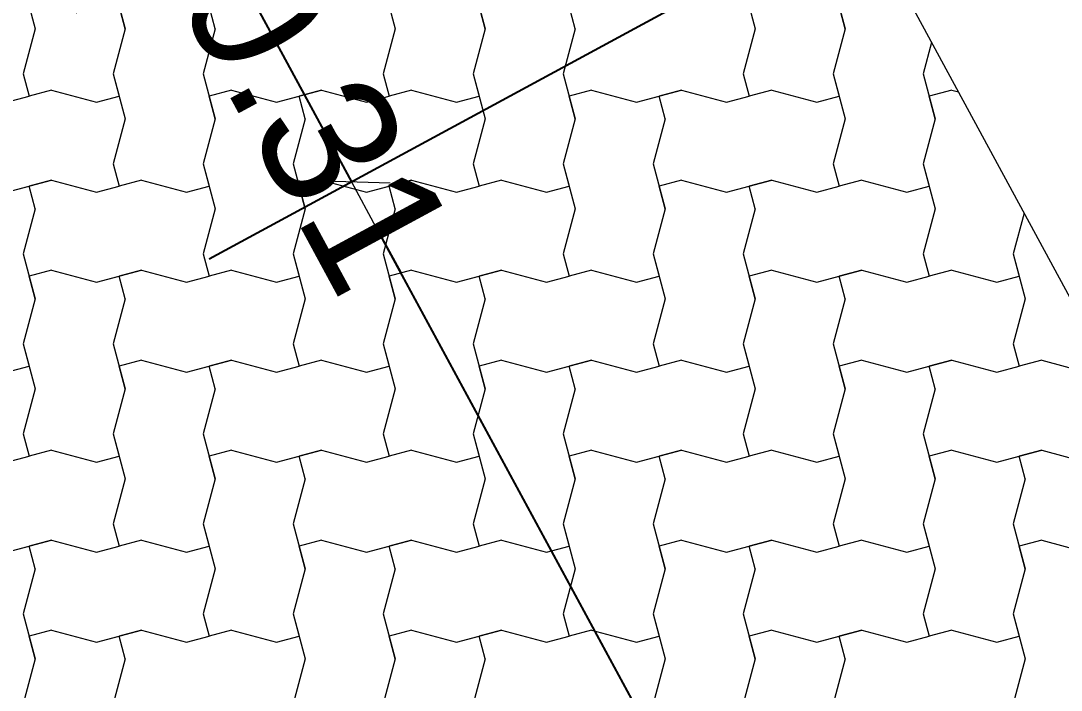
# Model space of a CAD drawing. Header units: metres. Extents: x -111189 to -108577, y -72951 to -72647.
# Drawn here: x -110202.769 to -110201.613, y -72659.127 to -72658.383 of the extents above; entities that cross this region are included whole.
import ezdxf

# ---------------------------------------------------------------- set-up
doc = ezdxf.new("R2010")
doc.units = ezdxf.units.M
doc.header["$MEASUREMENT"] = 0
doc.set_wipeout_variables(frame=1)
doc.linetypes.add('Wipeout_Contour', pattern=[1, 0, -1])
for name, color, linetype in [('00 - Muros - Pormenores', 7, 'Continuous'), ('02 - PASSEIOS', 7, 'Continuous'), ('07 - MUROS', 7, 'Continuous')]:
    doc.layers.add(name, color=color, linetype=linetype)
doc.styles.add('ESTILO_GERADO_3', font='AGENCYR.TTF')
doc.dimstyles.new('ESTILO_GERADO__2', dxfattribs={"dimtxt": 0.15, "dimasz": 0.057, "dimexe": 0.18, "dimexo": 0.05, "dimgap": 0, "dimtad": 1, "dimzin": 0, "dimdsep": 46, "dimtxsty": 'ESTILO_GERADO_3', "dimblk": 'ARROWHEAD_2', "dimblk1": 'ARROWHEAD_2', "dimblk2": 'ARROWHEAD_2', "dimcen": 0.09, "dimclrd": 7, "dimclre": 7, "dimclrt": 7, "dimadec": 0, "dimazin": 0, "dimtfac": 1, "dimtdec": 4, "dimtmove": 0, "dimatfit": 3, "dimfxl": 1, "dimtolj": 1, "dimtzin": 0, "dimarcsym": 0})

# ---------------------------------------------------------------- blocks, each defined once
blk = doc.blocks.new('*X25', base_point=(-110957.0649, -73026.2797))
at = {"layer": '02 - PASSEIOS', "color": 253, "linetype": 'Continuous', "lineweight": 9}
for p, q in [((-111178.3649, -72920.848), (-111178.3515, -72920.898)), ((-111178.2649, -72920.848), (-111178.2515, -72920.898)), ((-111177.9649, -72920.848), (-111177.9515, -72920.898)), ((-111177.8649, -72920.848), (-111177.8515, -72920.898)), ((-111177.5649, -72920.848), (-111177.5515, -72920.898)), ((-111177.4649, -72920.848), (-111177.4515, -72920.898)), ((-111178.2515, -72920.898), (-111178.2582, -72920.873)), ((-111178.1515, -72920.898), (-111178.1582, -72920.873)), ((-111177.8515, -72920.898), (-111177.8582, -72920.873)), ((-111177.7515, -72920.898), (-111177.7582, -72920.873)), ((-111177.4515, -72920.898), (-111177.4582, -72920.873)), ((-111178.3515, -72920.898), (-111178.3649, -72920.948)), ((-111178.2515, -72920.898), (-111178.2649, -72920.948)), ((-111178.2515, -72920.898), (-111178.2649, -72920.948)), ((-111178.1515, -72920.898), (-111178.1649, -72920.948)), ((-111177.9515, -72920.898), (-111177.9649, -72920.948)), ((-111177.8515, -72920.898), (-111177.8649, -72920.948)), ((-111177.8515, -72920.898), (-111177.8649, -72920.948)), ((-111177.7515, -72920.898), (-111177.7649, -72920.948)), ((-111177.5515, -72920.898), (-111177.5649, -72920.948)), ((-111177.4515, -72920.898), (-111177.4649, -72920.948)), ((-111177.4515, -72920.898), (-111177.4649, -72920.948)), ((-111177.3556, -72920.9133), (-111177.3649, -72920.948)), ((-111178.3649, -72920.948), (-111178.3582, -72920.973)), ((-111178.2649, -72920.948), (-111178.2582, -72920.973)), ((-111178.2649, -72920.948), (-111178.2515, -72920.998)), ((-111178.1649, -72920.948), (-111178.1515, -72920.998)), ((-111177.9649, -72920.948), (-111177.9582, -72920.973)), ((-111177.8649, -72920.948), (-111177.8582, -72920.973)), ((-111177.8649, -72920.948), (-111177.8515, -72920.998)), ((-111177.7649, -72920.948), (-111177.7515, -72920.998)), ((-111177.5649, -72920.948), (-111177.5582, -72920.973)), ((-111177.4649, -72920.948), (-111177.4582, -72920.973)), ((-111177.4649, -72920.948), (-111177.4515, -72920.998)), ((-111177.3649, -72920.948), (-111177.3515, -72920.998)), ((-111178.3332, -72920.9663), (-111178.3582, -72920.973)), ((-111178.3332, -72920.9663), (-111178.2832, -72920.9797)), ((-111178.1332, -72920.9663), (-111178.1582, -72920.973)), ((-111178.1332, -72920.9663), (-111178.1582, -72920.973)), ((-111178.1332, -72920.9663), (-111178.0832, -72920.9797)), ((-111178.1332, -72920.9663), (-111178.0832, -72920.9797)), ((-111178.0832, -72920.9797), (-111178.0332, -72920.9663)), ((-111178.0332, -72920.9663), (-111178.0582, -72920.973)), ((-111178.0332, -72920.9663), (-111177.9832, -72920.9797)), ((-111178.0332, -72920.9663), (-111177.9832, -72920.9797)), ((-111177.9332, -72920.9663), (-111177.9582, -72920.973)), ((-111177.9332, -72920.9663), (-111177.8832, -72920.9797)), ((-111177.7332, -72920.9663), (-111177.7582, -72920.973)), ((-111177.7332, -72920.9663), (-111177.7582, -72920.973)), ((-111177.7332, -72920.9663), (-111177.6832, -72920.9797)), ((-111177.7332, -72920.9663), (-111177.6832, -72920.9797)), ((-111177.6832, -72920.9797), (-111177.6332, -72920.9663)), ((-111177.6332, -72920.9663), (-111177.6582, -72920.973)), ((-111177.6332, -72920.9663), (-111177.5832, -72920.9797)), ((-111177.6332, -72920.9663), (-111177.5832, -72920.9797)), ((-111177.5332, -72920.9663), (-111177.5582, -72920.973)), ((-111177.5332, -72920.9663), (-111177.4832, -72920.9797)), ((-111177.3332, -72920.9663), (-111177.3582, -72920.973)), ((-111177.3332, -72920.9663), (-111177.3582, -72920.973)), ((-111177.3332, -72920.9663), (-111177.3258, -72920.9683)), ((-111177.3332, -72920.9663), (-111177.3258, -72920.9683)), ((-111178.3832, -72920.9797), (-111178.3582, -72920.973)), ((-111178.3832, -72920.9797), (-111178.3582, -72920.973)), ((-111178.2832, -72920.9797), (-111178.2582, -72920.973)), ((-111178.1515, -72920.998), (-111178.1582, -72920.973)), ((-111178.0832, -72920.9797), (-111178.0582, -72920.973)), ((-111178.0515, -72920.998), (-111178.0582, -72920.973)), ((-111177.9832, -72920.9797), (-111177.9582, -72920.973)), ((-111177.9832, -72920.9797), (-111177.9582, -72920.973)), ((-111177.8832, -72920.9797), (-111177.8582, -72920.973)), ((-111177.7515, -72920.998), (-111177.7582, -72920.973)), ((-111177.6832, -72920.9797), (-111177.6582, -72920.973)), ((-111177.6515, -72920.998), (-111177.6582, -72920.973)), ((-111177.5832, -72920.9797), (-111177.5582, -72920.973)), ((-111177.5832, -72920.9797), (-111177.5582, -72920.973)), ((-111177.4832, -72920.9797), (-111177.4582, -72920.973)), ((-111177.3515, -72920.998), (-111177.3582, -72920.973)), ((-111178.2515, -72920.998), (-111178.2649, -72921.048)), ((-111178.1515, -72920.998), (-111178.1649, -72921.048)), ((-111178.1515, -72920.998), (-111178.1649, -72921.048)), ((-111178.0515, -72920.998), (-111178.0649, -72921.048)), ((-111177.8515, -72920.998), (-111177.8649, -72921.048)), ((-111177.7515, -72920.998), (-111177.7649, -72921.048)), ((-111177.7515, -72920.998), (-111177.7649, -72921.048)), ((-111177.6515, -72920.998), (-111177.6649, -72921.048)), ((-111177.4515, -72920.998), (-111177.4649, -72921.048)), ((-111177.3515, -72920.998), (-111177.3649, -72921.048)), ((-111177.3515, -72920.998), (-111177.3649, -72921.048)), ((-111178.2649, -72921.048), (-111178.2582, -72921.073)), ((-111178.1649, -72921.048), (-111178.1582, -72921.073)), ((-111178.1649, -72921.048), (-111178.1515, -72921.098)), ((-111178.0649, -72921.048), (-111178.0515, -72921.098)), ((-111177.8649, -72921.048), (-111177.8582, -72921.073)), ((-111177.7649, -72921.048), (-111177.7582, -72921.073)), ((-111177.7649, -72921.048), (-111177.7515, -72921.098)), ((-111177.6649, -72921.048), (-111177.6515, -72921.098)), ((-111177.4649, -72921.048), (-111177.4582, -72921.073)), ((-111177.3649, -72921.048), (-111177.3582, -72921.073)), ((-111177.3649, -72921.048), (-111177.3515, -72921.098)), ((-111178.3832, -72921.0797), (-111178.3332, -72921.0663)), ((-111178.3332, -72921.0663), (-111178.3582, -72921.073)), ((-111178.3332, -72921.0663), (-111178.2832, -72921.0797)), ((-111178.3332, -72921.0663), (-111178.2832, -72921.0797)), ((-111178.2332, -72921.0663), (-111178.2582, -72921.073)), ((-111178.2332, -72921.0663), (-111178.1832, -72921.0797)), ((-111178.0332, -72921.0663), (-111178.0582, -72921.073)), ((-111178.0332, -72921.0663), (-111178.0582, -72921.073)), ((-111178.0332, -72921.0663), (-111177.9832, -72921.0797)), ((-111178.0332, -72921.0663), (-111177.9832, -72921.0797)), ((-111177.9832, -72921.0797), (-111177.9332, -72921.0663)), ((-111177.9332, -72921.0663), (-111177.9582, -72921.073)), ((-111177.9332, -72921.0663), (-111177.8832, -72921.0797)), ((-111177.9332, -72921.0663), (-111177.8832, -72921.0797)), ((-111177.8332, -72921.0663), (-111177.8582, -72921.073)), ((-111177.8332, -72921.0663), (-111177.7832, -72921.0797)), ((-111177.6332, -72921.0663), (-111177.6582, -72921.073)), ((-111177.6332, -72921.0663), (-111177.6582, -72921.073)), ((-111177.6332, -72921.0663), (-111177.5832, -72921.0797)), ((-111177.6332, -72921.0663), (-111177.5832, -72921.0797)), ((-111177.5832, -72921.0797), (-111177.5332, -72921.0663)), ((-111177.5332, -72921.0663), (-111177.5582, -72921.073)), ((-111177.5332, -72921.0663), (-111177.4832, -72921.0797)), ((-111177.5332, -72921.0663), (-111177.4832, -72921.0797)), ((-111177.4332, -72921.0663), (-111177.4582, -72921.073)), ((-111177.4332, -72921.0663), (-111177.3832, -72921.0797)), ((-111178.3832, -72921.0797), (-111178.3582, -72921.073)), ((-111178.3515, -72921.098), (-111178.3582, -72921.073)), ((-111178.2832, -72921.0797), (-111178.2582, -72921.073)), ((-111178.2832, -72921.0797), (-111178.2582, -72921.073)), ((-111178.1832, -72921.0797), (-111178.1582, -72921.073)), ((-111178.0515, -72921.098), (-111178.0582, -72921.073)), ((-111177.9832, -72921.0797), (-111177.9582, -72921.073)), ((-111177.9515, -72921.098), (-111177.9582, -72921.073)), ((-111177.8832, -72921.0797), (-111177.8582, -72921.073)), ((-111177.8832, -72921.0797), (-111177.8582, -72921.073)), ((-111177.7832, -72921.0797), (-111177.7582, -72921.073)), ((-111177.6515, -72921.098), (-111177.6582, -72921.073)), ((-111177.5832, -72921.0797), (-111177.5582, -72921.073)), ((-111177.5515, -72921.098), (-111177.5582, -72921.073)), ((-111177.4832, -72921.0797), (-111177.4582, -72921.073)), ((-111177.4832, -72921.0797), (-111177.4582, -72921.073)), ((-111177.3832, -72921.0797), (-111177.3582, -72921.073)), ((-111178.3515, -72921.098), (-111178.3649, -72921.148)), ((-111178.1515, -72921.098), (-111178.1649, -72921.148)), ((-111178.0515, -72921.098), (-111178.0649, -72921.148)), ((-111178.0515, -72921.098), (-111178.0649, -72921.148)), ((-111177.9515, -72921.098), (-111177.9649, -72921.148)), ((-111177.7515, -72921.098), (-111177.7649, -72921.148)), ((-111177.6515, -72921.098), (-111177.6649, -72921.148)), ((-111177.6515, -72921.098), (-111177.6649, -72921.148)), ((-111177.5515, -72921.098), (-111177.5649, -72921.148)), ((-111177.3515, -72921.098), (-111177.3649, -72921.148)), ((-111177.2528, -72921.103), (-111177.2649, -72921.148)), ((-111177.2528, -72921.103), (-111177.2649, -72921.148)), ((-111178.3649, -72921.148), (-111178.3515, -72921.198)), ((-111178.1649, -72921.148), (-111178.1582, -72921.173)), ((-111178.0649, -72921.148), (-111178.0582, -72921.173)), ((-111178.0649, -72921.148), (-111178.0515, -72921.198)), ((-111177.9649, -72921.148), (-111177.9515, -72921.198)), ((-111177.7649, -72921.148), (-111177.7582, -72921.173)), ((-111177.6649, -72921.148), (-111177.6582, -72921.173)), ((-111177.6649, -72921.148), (-111177.6515, -72921.198)), ((-111177.5649, -72921.148), (-111177.5515, -72921.198)), ((-111177.3649, -72921.148), (-111177.3582, -72921.173)), ((-111177.2649, -72921.148), (-111177.2582, -72921.173)), ((-111177.2649, -72921.148), (-111177.2515, -72921.198)), ((-111178.3332, -72921.1663), (-111178.3582, -72921.173)), ((-111178.3332, -72921.1663), (-111178.3582, -72921.173)), ((-111178.3515, -72921.198), (-111178.3582, -72921.173)), ((-111178.3332, -72921.1663), (-111178.2832, -72921.1797)), ((-111178.3332, -72921.1663), (-111178.2832, -72921.1797)), ((-111178.2832, -72921.1797), (-111178.2332, -72921.1663)), ((-111178.2832, -72921.1797), (-111178.2582, -72921.173)), ((-111178.2332, -72921.1663), (-111178.2582, -72921.173)), ((-111178.2515, -72921.198), (-111178.2582, -72921.173)), ((-111178.2332, -72921.1663), (-111178.1832, -72921.1797)), ((-111178.2332, -72921.1663), (-111178.1832, -72921.1797)), ((-111178.1832, -72921.1797), (-111178.1582, -72921.173)), ((-111178.1832, -72921.1797), (-111178.1582, -72921.173)), ((-111178.1332, -72921.1663), (-111178.1582, -72921.173)), ((-111178.1332, -72921.1663), (-111178.0832, -72921.1797)), ((-111178.0832, -72921.1797), (-111178.0582, -72921.173)), ((-111177.9332, -72921.1663), (-111177.9582, -72921.173)), ((-111177.9332, -72921.1663), (-111177.9582, -72921.173)), ((-111177.9515, -72921.198), (-111177.9582, -72921.173)), ((-111177.9332, -72921.1663), (-111177.8832, -72921.1797)), ((-111177.9332, -72921.1663), (-111177.8832, -72921.1797)), ((-111177.8832, -72921.1797), (-111177.8332, -72921.1663)), ((-111177.8832, -72921.1797), (-111177.8582, -72921.173)), ((-111177.8332, -72921.1663), (-111177.8582, -72921.173)), ((-111177.8515, -72921.198), (-111177.8582, -72921.173)), ((-111177.8332, -72921.1663), (-111177.7832, -72921.1797)), ((-111177.8332, -72921.1663), (-111177.7832, -72921.1797)), ((-111177.7832, -72921.1797), (-111177.7582, -72921.173)), ((-111177.7832, -72921.1797), (-111177.7582, -72921.173)), ((-111177.7332, -72921.1663), (-111177.7582, -72921.173)), ((-111177.7332, -72921.1663), (-111177.6832, -72921.1797)), ((-111177.6832, -72921.1797), (-111177.6582, -72921.173)), ((-111177.5332, -72921.1663), (-111177.5582, -72921.173)), ((-111177.5332, -72921.1663), (-111177.5582, -72921.173)), ((-111177.5515, -72921.198), (-111177.5582, -72921.173)), ((-111177.5332, -72921.1663), (-111177.4832, -72921.1797)), ((-111177.5332, -72921.1663), (-111177.4832, -72921.1797)), ((-111177.4832, -72921.1797), (-111177.4332, -72921.1663)), ((-111177.4832, -72921.1797), (-111177.4582, -72921.173)), ((-111177.4332, -72921.1663), (-111177.4582, -72921.173)), ((-111177.4515, -72921.198), (-111177.4582, -72921.173)), ((-111177.4332, -72921.1663), (-111177.3832, -72921.1797)), ((-111177.4332, -72921.1663), (-111177.3832, -72921.1797)), ((-111177.3832, -72921.1797), (-111177.3582, -72921.173)), ((-111177.3832, -72921.1797), (-111177.3582, -72921.173)), ((-111177.3332, -72921.1663), (-111177.3582, -72921.173)), ((-111177.3332, -72921.1663), (-111177.2832, -72921.1797)), ((-111177.2832, -72921.1797), (-111177.2582, -72921.173)), ((-111178.3515, -72921.198), (-111178.3649, -72921.248)), ((-111178.3515, -72921.198), (-111178.3649, -72921.248)), ((-111178.2515, -72921.198), (-111178.2649, -72921.248)), ((-111178.0515, -72921.198), (-111178.0649, -72921.248)), ((-111177.9515, -72921.198), (-111177.9649, -72921.248)), ((-111177.9515, -72921.198), (-111177.9649, -72921.248)), ((-111177.8515, -72921.198), (-111177.8649, -72921.248)), ((-111177.6515, -72921.198), (-111177.6649, -72921.248)), ((-111177.5515, -72921.198), (-111177.5649, -72921.248)), ((-111177.5515, -72921.198), (-111177.5649, -72921.248)), ((-111177.4515, -72921.198), (-111177.4649, -72921.248)), ((-111177.2515, -72921.198), (-111177.2649, -72921.248)), ((-111178.3649, -72921.248), (-111178.3582, -72921.273)), ((-111178.3649, -72921.248), (-111178.3515, -72921.298)), ((-111178.2649, -72921.248), (-111178.2515, -72921.298)), ((-111178.0649, -72921.248), (-111178.0582, -72921.273)), ((-111177.9649, -72921.248), (-111177.9582, -72921.273)), ((-111177.9649, -72921.248), (-111177.9515, -72921.298)), ((-111177.8649, -72921.248), (-111177.8515, -72921.298)), ((-111177.6649, -72921.248), (-111177.6582, -72921.273)), ((-111177.5649, -72921.248), (-111177.5582, -72921.273)), ((-111177.5649, -72921.248), (-111177.5515, -72921.298)), ((-111177.4649, -72921.248), (-111177.4515, -72921.298)), ((-111177.2649, -72921.248), (-111177.2582, -72921.273)), ((-111178.2332, -72921.2663), (-111178.2582, -72921.273)), ((-111178.2332, -72921.2663), (-111178.2582, -72921.273)), ((-111178.2332, -72921.2663), (-111178.1832, -72921.2797)), ((-111178.2332, -72921.2663), (-111178.1832, -72921.2797)), ((-111178.1832, -72921.2797), (-111178.1332, -72921.2663)), ((-111178.1332, -72921.2663), (-111178.1582, -72921.273)), ((-111178.1332, -72921.2663), (-111178.0832, -72921.2797)), ((-111178.1332, -72921.2663), (-111178.0832, -72921.2797)), ((-111178.0332, -72921.2663), (-111178.0582, -72921.273)), ((-111178.0332, -72921.2663), (-111177.9832, -72921.2797)), ((-111177.8332, -72921.2663), (-111177.8582, -72921.273)), ((-111177.8332, -72921.2663), (-111177.8582, -72921.273)), ((-111177.8332, -72921.2663), (-111177.7832, -72921.2797)), ((-111177.8332, -72921.2663), (-111177.7832, -72921.2797)), ((-111177.7832, -72921.2797), (-111177.7332, -72921.2663)), ((-111177.7332, -72921.2663), (-111177.7582, -72921.273)), ((-111177.7332, -72921.2663), (-111177.6832, -72921.2797)), ((-111177.7332, -72921.2663), (-111177.6832, -72921.2797)), ((-111177.6332, -72921.2663), (-111177.6582, -72921.273)), ((-111177.6332, -72921.2663), (-111177.5832, -72921.2797)), ((-111177.4332, -72921.2663), (-111177.4582, -72921.273)), ((-111177.4332, -72921.2663), (-111177.4582, -72921.273)), ((-111177.4332, -72921.2663), (-111177.3832, -72921.2797)), ((-111177.4332, -72921.2663), (-111177.3832, -72921.2797)), ((-111177.3832, -72921.2797), (-111177.3332, -72921.2663)), ((-111177.3332, -72921.2663), (-111177.3582, -72921.273)), ((-111177.3332, -72921.2663), (-111177.2832, -72921.2797)), ((-111177.3332, -72921.2663), (-111177.2832, -72921.2797)), ((-111177.2332, -72921.2663), (-111177.2582, -72921.273)), ((-111177.2332, -72921.2663), (-111177.1832, -72921.2797)), ((-111178.3832, -72921.2797), (-111178.3582, -72921.273)), ((-111178.2515, -72921.298), (-111178.2582, -72921.273)), ((-111178.1832, -72921.2797), (-111178.1582, -72921.273)), ((-111178.1515, -72921.298), (-111178.1582, -72921.273)), ((-111178.0832, -72921.2797), (-111178.0582, -72921.273)), ((-111178.0832, -72921.2797), (-111178.0582, -72921.273)), ((-111177.9832, -72921.2797), (-111177.9582, -72921.273)), ((-111177.8515, -72921.298), (-111177.8582, -72921.273)), ((-111177.7832, -72921.2797), (-111177.7582, -72921.273)), ((-111177.7515, -72921.298), (-111177.7582, -72921.273)), ((-111177.6832, -72921.2797), (-111177.6582, -72921.273)), ((-111177.6832, -72921.2797), (-111177.6582, -72921.273)), ((-111177.5832, -72921.2797), (-111177.5582, -72921.273)), ((-111177.4515, -72921.298), (-111177.4582, -72921.273)), ((-111177.3832, -72921.2797), (-111177.3582, -72921.273)), ((-111177.3515, -72921.298), (-111177.3582, -72921.273)), ((-111177.2832, -72921.2797), (-111177.2582, -72921.273)), ((-111177.2832, -72921.2797), (-111177.2582, -72921.273)), ((-111178.3515, -72921.298), (-111178.3649, -72921.348)), ((-111178.2515, -72921.298), (-111178.2649, -72921.348)), ((-111178.2515, -72921.298), (-111178.2649, -72921.348)), ((-111178.1515, -72921.298), (-111178.1649, -72921.348)), ((-111177.9515, -72921.298), (-111177.9649, -72921.348)), ((-111177.8515, -72921.298), (-111177.8649, -72921.348)), ((-111177.8515, -72921.298), (-111177.8649, -72921.348)), ((-111177.7515, -72921.298), (-111177.7649, -72921.348)), ((-111177.5515, -72921.298), (-111177.5649, -72921.348)), ((-111177.4515, -72921.298), (-111177.4649, -72921.348)), ((-111177.4515, -72921.298), (-111177.4649, -72921.348)), ((-111177.3515, -72921.298), (-111177.3649, -72921.348)), ((-111178.3649, -72921.348), (-111178.3582, -72921.373)), ((-111178.2649, -72921.348), (-111178.2582, -72921.373)), ((-111178.2649, -72921.348), (-111178.2515, -72921.398)), ((-111178.1649, -72921.348), (-111178.1515, -72921.398)), ((-111177.9649, -72921.348), (-111177.9582, -72921.373)), ((-111177.8649, -72921.348), (-111177.8582, -72921.373)), ((-111177.8649, -72921.348), (-111177.8515, -72921.398)), ((-111177.7649, -72921.348), (-111177.7515, -72921.398)), ((-111177.5649, -72921.348), (-111177.5582, -72921.373)), ((-111177.4649, -72921.348), (-111177.4582, -72921.373)), ((-111177.4649, -72921.348), (-111177.4515, -72921.398)), ((-111177.3649, -72921.348), (-111177.3515, -72921.398)), ((-111178.3832, -72921.3797), (-111178.3582, -72921.373)), ((-111178.3832, -72921.3797), (-111178.3582, -72921.373)), ((-111178.3332, -72921.3663), (-111178.3582, -72921.373)), ((-111178.3332, -72921.3663), (-111178.2832, -72921.3797)), ((-111178.2832, -72921.3797), (-111178.2582, -72921.373)), ((-111178.1332, -72921.3663), (-111178.1582, -72921.373)), ((-111178.1332, -72921.3663), (-111178.1582, -72921.373)), ((-111178.1515, -72921.398), (-111178.1582, -72921.373)), ((-111178.1332, -72921.3663), (-111178.0832, -72921.3797)), ((-111178.1332, -72921.3663), (-111178.0832, -72921.3797)), ((-111178.0832, -72921.3797), (-111178.0332, -72921.3663)), ((-111178.0832, -72921.3797), (-111178.0582, -72921.373)), ((-111178.0332, -72921.3663), (-111178.0582, -72921.373)), ((-111178.0515, -72921.398), (-111178.0582, -72921.373)), ((-111178.0332, -72921.3663), (-111177.9832, -72921.3797)), ((-111178.0332, -72921.3663), (-111177.9832, -72921.3797)), ((-111177.9832, -72921.3797), (-111177.9582, -72921.373)), ((-111177.9832, -72921.3797), (-111177.9582, -72921.373)), ((-111177.9332, -72921.3663), (-111177.9582, -72921.373)), ((-111177.9332, -72921.3663), (-111177.8832, -72921.3797)), ((-111177.8832, -72921.3797), (-111177.8582, -72921.373)), ((-111177.7332, -72921.3663), (-111177.7582, -72921.373)), ((-111177.7332, -72921.3663), (-111177.7582, -72921.373)), ((-111177.7515, -72921.398), (-111177.7582, -72921.373)), ((-111177.7332, -72921.3663), (-111177.6832, -72921.3797)), ((-111177.7332, -72921.3663), (-111177.6832, -72921.3797)), ((-111177.6832, -72921.3797), (-111177.6332, -72921.3663)), ((-111177.6832, -72921.3797), (-111177.6582, -72921.373)), ((-111177.6332, -72921.3663), (-111177.6582, -72921.373)), ((-111177.6515, -72921.398), (-111177.6582, -72921.373)), ((-111177.6332, -72921.3663), (-111177.5832, -72921.3797)), ((-111177.6332, -72921.3663), (-111177.5832, -72921.3797)), ((-111177.5832, -72921.3797), (-111177.5582, -72921.373)), ((-111177.5832, -72921.3797), (-111177.5582, -72921.373)), ((-111177.5332, -72921.3663), (-111177.5582, -72921.373)), ((-111177.5332, -72921.3663), (-111177.4832, -72921.3797)), ((-111177.4832, -72921.3797), (-111177.4582, -72921.373)), ((-111177.3332, -72921.3663), (-111177.3582, -72921.373)), ((-111177.3332, -72921.3663), (-111177.3582, -72921.373)), ((-111177.3515, -72921.398), (-111177.3582, -72921.373)), ((-111177.3332, -72921.3663), (-111177.2832, -72921.3797)), ((-111177.3332, -72921.3663), (-111177.2832, -72921.3797)), ((-111177.2832, -72921.3797), (-111177.2332, -72921.3663)), ((-111177.2832, -72921.3797), (-111177.2582, -72921.373)), ((-111177.2332, -72921.3663), (-111177.2582, -72921.373)), ((-111177.2515, -72921.398), (-111177.2582, -72921.373)), ((-111177.2332, -72921.3663), (-111177.1832, -72921.3797)), ((-111177.2332, -72921.3663), (-111177.1832, -72921.3797)), ((-111178.2515, -72921.398), (-111178.2649, -72921.448)), ((-111178.1515, -72921.398), (-111178.1649, -72921.448)), ((-111178.1515, -72921.398), (-111178.1649, -72921.448)), ((-111178.0515, -72921.398), (-111178.0649, -72921.448)), ((-111177.8515, -72921.398), (-111177.8649, -72921.448)), ((-111177.7515, -72921.398), (-111177.7649, -72921.448)), ((-111177.7515, -72921.398), (-111177.7649, -72921.448)), ((-111177.6515, -72921.398), (-111177.6649, -72921.448)), ((-111177.4515, -72921.398), (-111177.4649, -72921.448)), ((-111177.3515, -72921.398), (-111177.3649, -72921.448)), ((-111177.3515, -72921.398), (-111177.3649, -72921.448)), ((-111177.2515, -72921.398), (-111177.2649, -72921.448)), ((-111178.2649, -72921.448), (-111178.2582, -72921.473)), ((-111178.1649, -72921.448), (-111178.1582, -72921.473)), ((-111178.1649, -72921.448), (-111178.1515, -72921.498)), ((-111178.0649, -72921.448), (-111178.0515, -72921.498)), ((-111177.8649, -72921.448), (-111177.8582, -72921.473)), ((-111177.7649, -72921.448), (-111177.7582, -72921.473)), ((-111177.7649, -72921.448), (-111177.7515, -72921.498)), ((-111177.6649, -72921.448), (-111177.6515, -72921.498)), ((-111177.4649, -72921.448), (-111177.4582, -72921.473)), ((-111177.3649, -72921.448), (-111177.3582, -72921.473)), ((-111177.3649, -72921.448), (-111177.3515, -72921.498)), ((-111177.2649, -72921.448), (-111177.2515, -72921.498)), ((-111178.3832, -72921.4797), (-111178.3332, -72921.4663)), ((-111178.3832, -72921.4797), (-111178.3582, -72921.473)), ((-111178.3332, -72921.4663), (-111178.3582, -72921.473)), ((-111178.3515, -72921.498), (-111178.3582, -72921.473)), ((-111178.3332, -72921.4663), (-111178.2832, -72921.4797)), ((-111178.3332, -72921.4663), (-111178.2832, -72921.4797)), ((-111178.2832, -72921.4797), (-111178.2582, -72921.473)), ((-111178.2832, -72921.4797), (-111178.2582, -72921.473)), ((-111178.2332, -72921.4663), (-111178.2582, -72921.473)), ((-111178.2332, -72921.4663), (-111178.1832, -72921.4797)), ((-111178.1832, -72921.4797), (-111178.1582, -72921.473)), ((-111178.0332, -72921.4663), (-111178.0582, -72921.473)), ((-111178.0332, -72921.4663), (-111178.0582, -72921.473)), ((-111178.0515, -72921.498), (-111178.0582, -72921.473)), ((-111178.0332, -72921.4663), (-111177.9832, -72921.4797)), ((-111178.0332, -72921.4663), (-111177.9832, -72921.4797)), ((-111177.9832, -72921.4797), (-111177.9332, -72921.4663)), ((-111177.9832, -72921.4797), (-111177.9582, -72921.473)), ((-111177.9332, -72921.4663), (-111177.9582, -72921.473)), ((-111177.9515, -72921.498), (-111177.9582, -72921.473)), ((-111177.9332, -72921.4663), (-111177.8832, -72921.4797)), ((-111177.9332, -72921.4663), (-111177.8832, -72921.4797)), ((-111177.8832, -72921.4797), (-111177.8582, -72921.473)), ((-111177.8832, -72921.4797), (-111177.8582, -72921.473)), ((-111177.8332, -72921.4663), (-111177.8582, -72921.473)), ((-111177.8332, -72921.4663), (-111177.7832, -72921.4797)), ((-111177.7832, -72921.4797), (-111177.7582, -72921.473)), ((-111177.6332, -72921.4663), (-111177.6582, -72921.473)), ((-111177.6332, -72921.4663), (-111177.6582, -72921.473)), ((-111177.6515, -72921.498), (-111177.6582, -72921.473)), ((-111177.6332, -72921.4663), (-111177.5832, -72921.4797)), ((-111177.6332, -72921.4663), (-111177.5832, -72921.4797)), ((-111177.5832, -72921.4797), (-111177.5332, -72921.4663)), ((-111177.5832, -72921.4797), (-111177.5582, -72921.473)), ((-111177.5332, -72921.4663), (-111177.5582, -72921.473)), ((-111177.5515, -72921.498), (-111177.5582, -72921.473)), ((-111177.5332, -72921.4663), (-111177.4832, -72921.4797)), ((-111177.5332, -72921.4663), (-111177.4832, -72921.4797)), ((-111177.4832, -72921.4797), (-111177.4582, -72921.473)), ((-111177.4832, -72921.4797), (-111177.4582, -72921.473)), ((-111177.4332, -72921.4663), (-111177.4582, -72921.473)), ((-111177.4332, -72921.4663), (-111177.3832, -72921.4797)), ((-111177.3832, -72921.4797), (-111177.3582, -72921.473)), ((-111177.2332, -72921.4663), (-111177.2582, -72921.473)), ((-111177.2332, -72921.4663), (-111177.2582, -72921.473)), ((-111177.2515, -72921.498), (-111177.2582, -72921.473)), ((-111177.2332, -72921.4663), (-111177.1832, -72921.4797)), ((-111177.2332, -72921.4663), (-111177.1832, -72921.4797)), ((-111178.3515, -72921.498), (-111178.3649, -72921.548)), ((-111178.1515, -72921.498), (-111178.1649, -72921.548)), ((-111178.0515, -72921.498), (-111178.0649, -72921.548)), ((-111178.0515, -72921.498), (-111178.0649, -72921.548)), ((-111177.9515, -72921.498), (-111177.9649, -72921.548)), ((-111177.7515, -72921.498), (-111177.7649, -72921.548)), ((-111177.6515, -72921.498), (-111177.6649, -72921.548)), ((-111177.6515, -72921.498), (-111177.6649, -72921.548)), ((-111177.5515, -72921.498), (-111177.5649, -72921.548)), ((-111177.3515, -72921.498), (-111177.3649, -72921.548)), ((-111177.2515, -72921.498), (-111177.2649, -72921.548)), ((-111177.2515, -72921.498), (-111177.2649, -72921.548)), ((-111178.3649, -72921.548), (-111178.3515, -72921.598)), ((-111178.1649, -72921.548), (-111178.1582, -72921.573)), ((-111178.0649, -72921.548), (-111178.0582, -72921.573)), ((-111178.0649, -72921.548), (-111178.0515, -72921.598)), ((-111177.9649, -72921.548), (-111177.9515, -72921.598)), ((-111177.7649, -72921.548), (-111177.7582, -72921.573)), ((-111177.6649, -72921.548), (-111177.6582, -72921.573)), ((-111177.6649, -72921.548), (-111177.6515, -72921.598)), ((-111177.5649, -72921.548), (-111177.5515, -72921.598)), ((-111177.3649, -72921.548), (-111177.3582, -72921.573)), ((-111177.2649, -72921.548), (-111177.2582, -72921.573)), ((-111177.2649, -72921.548), (-111177.2515, -72921.598)), ((-111178.3332, -72921.5663), (-111178.3582, -72921.573)), ((-111178.3332, -72921.5663), (-111178.3582, -72921.573)), ((-111178.3332, -72921.5663), (-111178.2832, -72921.5797)), ((-111178.3332, -72921.5663), (-111178.2832, -72921.5797)), ((-111178.2832, -72921.5797), (-111178.2332, -72921.5663)), ((-111178.2332, -72921.5663), (-111178.2582, -72921.573)), ((-111178.2332, -72921.5663), (-111178.1832, -72921.5797)), ((-111178.2332, -72921.5663), (-111178.1832, -72921.5797)), ((-111178.1332, -72921.5663), (-111178.1582, -72921.573)), ((-111178.1332, -72921.5663), (-111178.0832, -72921.5797)), ((-111177.9332, -72921.5663), (-111177.9582, -72921.573)), ((-111177.9332, -72921.5663), (-111177.9582, -72921.573)), ((-111177.9332, -72921.5663), (-111177.8832, -72921.5797)), ((-111177.9332, -72921.5663), (-111177.8832, -72921.5797)), ((-111177.8832, -72921.5797), (-111177.8332, -72921.5663)), ((-111177.8332, -72921.5663), (-111177.8582, -72921.573)), ((-111177.8332, -72921.5663), (-111177.7832, -72921.5797)), ((-111177.8332, -72921.5663), (-111177.7832, -72921.5797)), ((-111177.7332, -72921.5663), (-111177.7582, -72921.573)), ((-111177.7332, -72921.5663), (-111177.6832, -72921.5797)), ((-111177.5332, -72921.5663), (-111177.5582, -72921.573)), ((-111177.5332, -72921.5663), (-111177.5582, -72921.573)), ((-111177.5332, -72921.5663), (-111177.4832, -72921.5797)), ((-111177.5332, -72921.5663), (-111177.4832, -72921.5797)), ((-111177.4832, -72921.5797), (-111177.4332, -72921.5663)), ((-111177.4332, -72921.5663), (-111177.4582, -72921.573)), ((-111177.4332, -72921.5663), (-111177.3832, -72921.5797)), ((-111177.4332, -72921.5663), (-111177.3832, -72921.5797)), ((-111177.3332, -72921.5663), (-111177.3582, -72921.573)), ((-111177.3332, -72921.5663), (-111177.2832, -72921.5797)), ((-111178.3515, -72921.598), (-111178.3582, -72921.573)), ((-111178.2832, -72921.5797), (-111178.2582, -72921.573)), ((-111178.2515, -72921.598), (-111178.2582, -72921.573)), ((-111178.1832, -72921.5797), (-111178.1582, -72921.573)), ((-111178.1832, -72921.5797), (-111178.1582, -72921.573)), ((-111178.0832, -72921.5797), (-111178.0582, -72921.573)), ((-111177.9515, -72921.598), (-111177.9582, -72921.573)), ((-111177.8832, -72921.5797), (-111177.8582, -72921.573)), ((-111177.8515, -72921.598), (-111177.8582, -72921.573)), ((-111177.7832, -72921.5797), (-111177.7582, -72921.573)), ((-111177.7832, -72921.5797), (-111177.7582, -72921.573)), ((-111177.6832, -72921.5797), (-111177.6582, -72921.573)), ((-111177.5515, -72921.598), (-111177.5582, -72921.573)), ((-111177.4832, -72921.5797), (-111177.4582, -72921.573)), ((-111177.4515, -72921.598), (-111177.4582, -72921.573)), ((-111177.3832, -72921.5797), (-111177.3582, -72921.573)), ((-111177.3832, -72921.5797), (-111177.3582, -72921.573)), ((-111177.2832, -72921.5797), (-111177.2582, -72921.573)), ((-111178.3515, -72921.598), (-111178.3649, -72921.648)), ((-111178.3515, -72921.598), (-111178.3649, -72921.648)), ((-111178.2515, -72921.598), (-111178.2649, -72921.648)), ((-111178.0515, -72921.598), (-111178.0649, -72921.648)), ((-111177.9515, -72921.598), (-111177.9649, -72921.648)), ((-111177.9515, -72921.598), (-111177.9649, -72921.648)), ((-111177.8515, -72921.598), (-111177.8649, -72921.648)), ((-111177.6515, -72921.598), (-111177.6649, -72921.648)), ((-111177.5515, -72921.598), (-111177.5649, -72921.648)), ((-111177.5515, -72921.598), (-111177.5649, -72921.648)), ((-111177.4515, -72921.598), (-111177.4649, -72921.648)), ((-111177.2515, -72921.598), (-111177.2649, -72921.648))]:
    blk.add_line(p, q, dxfattribs=at)
blk = doc.blocks.new('Malha_8_1', base_point=(-111182.45, -72914.5203))
at = {"color": 254, "linetype": 'Wipeout_Contour', "lineweight": 0, "ltscale": 1861428.278801215}
blk.add_wipeout([(-111182.45, -72914.5203), (-111181.1398, -72916.9324), (-111179.283, -72920.3506), (-111178.6992, -72921.4255), (-111173.1932, -72931.5618), (-111171.3979, -72934.867), (-111163.9365, -72948.6033), (-111162.5896, -72948.18), (-111170.1617, -72934.1975), (-111171.9536, -72930.8885), (-111177.4458, -72920.7467), (-111178.0283, -72919.6711), (-111179.8807, -72916.2505), (-111181.0503, -72914.0907)], dxfattribs=at).dxf.layer = '02 - PASSEIOS'
at = {"layer": '02 - PASSEIOS', "color": 7, "linetype": 'Continuous', "lineweight": 13, "flags": 128}
blk.add_lwpolyline([(-111182.45, -72914.5203), (-111181.0503, -72914.0907), (-111179.8807, -72916.2505), (-111178.0283, -72919.6711), (-111177.4458, -72920.7467), (-111171.9536, -72930.8885), (-111170.1617, -72934.1975), (-111162.5896, -72948.18), (-111163.9365, -72948.6033), (-111171.3979, -72934.867), (-111173.1932, -72931.5618), (-111178.6992, -72921.4255), (-111179.283, -72920.3506), (-111181.1398, -72916.9324)], close=True, dxfattribs=at)
at = {"layer": '02 - PASSEIOS', "color": 7, "lineweight": 13}
blk.add_blockref('*X25', (-110957.0649, -73026.2797), dxfattribs=at)
blk = doc.blocks.new('ARROWHEAD_2')
at = {"color": 0, "linetype": 'Continuous', "lineweight": 0}
for p, q in [((-0.378, -0.655), (0.378, 0.655)), ((0, 0), (-1, 0))]:
    blk.add_line(p, q, dxfattribs=at)
blk = doc.blocks.new('*D3279')
at = {"layer": '00 - Muros - Pormenores', "color": 7, "linetype": 'Continuous', "lineweight": -2, "transparency": 16777216}
for p, q in [((-110202.0304, -72658.0077), (-110202.7078, -72658.3746)), ((-110202.5767, -72658.2388), (-110202.6038, -72658.1887)), ((-110201.8822, -72658.2813), (-110202.5597, -72658.6482)), ((-110202.5496, -72658.2889), (-110202.4014, -72658.5625)), ((-110202.3743, -72658.6126), (-110202.3471, -72658.6627))]:
    blk.add_line(p, q, dxfattribs=at)
at = {"layer": 'Defpoints', "color": 0, "linetype": 'Continuous', "transparency": 16777216}
for p in [(-110201.9864, -72657.9839), (-110201.8383, -72658.2575), (-110202.4014, -72658.5625)]:
    blk.add_point(p, dxfattribs=at)
at = {"layer": '00 - Muros - Pormenores', "color": 7, "linetype": 'Continuous', "lineweight": -2, "transparency": 16777216, "xscale": 0.05700000000000001, "yscale": 0.05700000000000001, "zscale": 0.05700000000000001}
for p, rotation in [((-110202.5496, -72658.2889), 298.4372769105561), ((-110202.4014, -72658.5625), 118.4372769105561)]:
    blk.add_blockref('ARROWHEAD_2', p, dxfattribs=dict(at, rotation=rotation))
at = {"layer": '00 - Muros - Pormenores', "color": 7, "linetype": 'Continuous', "lineweight": 5, "transparency": 16777216, "insert": (-110202.4398, -72658.4916), "char_height": 0.15, "attachment_point": 5, "rotation": 298.4373, "style": 'ESTILO_GERADO_3'}
blk.add_mtext('\\A1;0.31', dxfattribs=at)
blk = doc.blocks.new('*D3280')
at = {"layer": '00 - Muros - Pormenores', "color": 7, "linetype": 'Continuous', "lineweight": -2, "transparency": 16777216}
for p, q in [((-110201.8822, -72658.2813), (-110202.5597, -72658.6482)), ((-110202.3743, -72658.6126), (-110198.8363, -72665.1458)), ((-110195.2504, -72671.7674), (-110198.6952, -72665.4063)), ((-110194.704, -72671.5364), (-110195.3815, -72671.9033))]:
    blk.add_line(p, q, dxfattribs=at)
at = {"layer": 'Defpoints', "color": 0, "linetype": 'Continuous', "transparency": 16777216}
for p in [(-110201.8383, -72658.2575), (-110194.66, -72671.5125), (-110195.2233, -72671.8176)]:
    blk.add_point(p, dxfattribs=at)
at = {"layer": '00 - Muros - Pormenores', "color": 7, "linetype": 'Continuous', "lineweight": -2, "transparency": 16777216, "xscale": 0.05700000000000001, "yscale": 0.05700000000000001, "zscale": 0.05700000000000001}
for p, rotation in [((-110202.4014, -72658.5625), 118.4372769105561), ((-110195.2233, -72671.8176), 298.4372769105561)]:
    blk.add_blockref('ARROWHEAD_2', p, dxfattribs=dict(at, rotation=rotation))
at = {"layer": '00 - Muros - Pormenores', "color": 7, "linetype": 'Continuous', "lineweight": 5, "transparency": 16777216, "insert": (-110198.7658, -72665.276), "char_height": 0.15, "attachment_point": 5, "rotation": 298.4373, "style": 'ESTILO_GERADO_3'}
blk.add_mtext('\\A1;15.07', dxfattribs=at)

msp = doc.modelspace()

# ---------------------------------------------------------------- block references
at = {"layer": '02 - PASSEIOS', "color": 7, "lineweight": 13}
msp.add_blockref('Malha_8_1', (-110206.8514, -72652.0145), dxfattribs=at)

# ---------------------------------------------------------------- next in the draw order: linework, layer by layer
at = {"layer": '07 - MUROS', "color": 7, "linetype": 'Continuous', "lineweight": 13, "flags": 128}
msp.add_lwpolyline([(-110201.6626, -72658.1619), (-110201.8383, -72658.2575), (-110194.66, -72671.5125), (-110194.4659, -72671.4511)], close=True, dxfattribs=at)

# ---------------------------------------------------------------- next in the draw order: dimensions: what is measured, and where the dimension line sits
at = {"layer": '00 - Muros - Pormenores', "color": 7, "linetype": 'Continuous', "lineweight": 5}
for base, p1, p2, picture, middle in [((-110202.4014, -72658.5625), (-110201.9864, -72657.9839), (-110201.8383, -72658.2575), '*D3279', (-110202.4398, -72658.4916)), ((-110195.2233, -72671.8176), (-110201.8383, -72658.2575), (-110194.66, -72671.5125), '*D3280', (-110198.7658, -72665.276))]:
    dim = msp.add_linear_dim(base=base, p1=p1, p2=p2, angle=298.4373, dimstyle='ESTILO_GERADO__2', dxfattribs=at)
    dim.commit()
    dim.dimension.update_dxf_attribs({"geometry": picture, "text_midpoint": middle, "dimtype": 160, "text_rotation": 298.4373})

doc.saveas('drawing.dxf')
